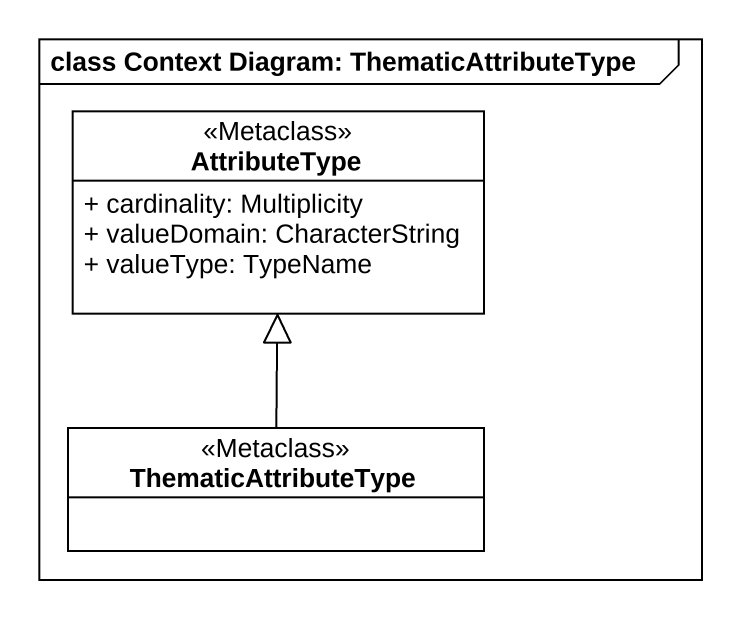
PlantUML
@startuml
mainframe class Context Diagram: ThematicAttributeType
hide circle
hide empty members
skinparam classAttributeIconSize 0
class AttributeType <<Metaclass>> {
  + cardinality: Multiplicity
  + valueDomain: CharacterString
  + valueType: TypeName
}
class ThematicAttributeType <<Metaclass>>
ThematicAttributeType -up-|> AttributeType
@enduml
